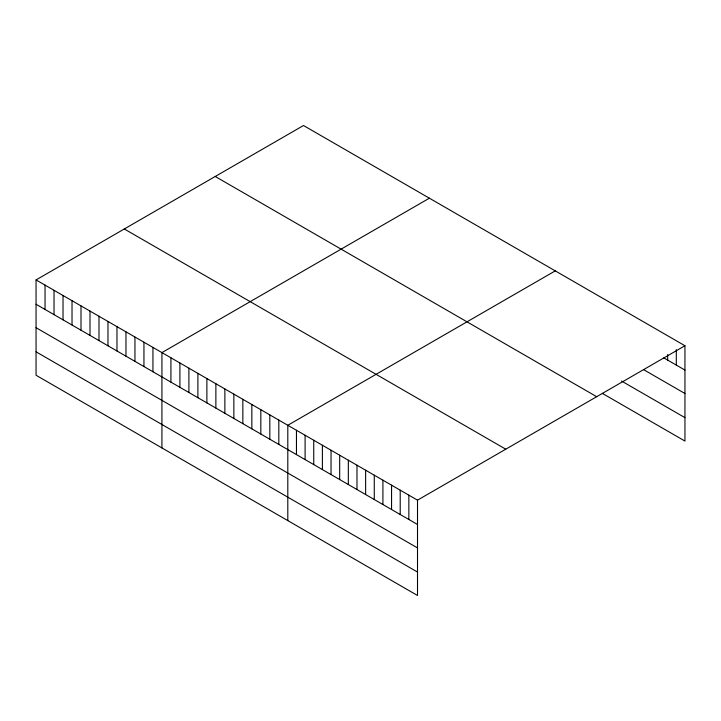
<?xml version="1.0" encoding="UTF-8"?>
<svg xmlns="http://www.w3.org/2000/svg" width="721" height="721" viewBox="0 0 721 721"><rect width="100%" height="100%" fill="white"/><g stroke="black" fill="none" stroke-linecap="round" stroke-linejoin="round"><path stroke-width="1.08" d="M36.05 279.928L417.504 500.158L417.504 595.483L36.05 375.253L36.05 279.928L303.496 125.517L684.95 345.747L684.95 441.072L602.332 393.369M429.374 198.194L161.928 352.605L161.928 447.93M555.26 270.871L287.805 425.282L287.805 520.598M417.504 500.158L684.95 345.747M663.816 357.877L684.95 370.08M643.637 369.657L684.95 393.513M621.547 381.039L684.95 417.648M215.237 176.474L596.691 396.703M124.309 228.972L505.763 449.201M36.05 304.262L417.504 524.491M36.05 327.695L417.504 547.915M36.05 351.821L417.504 572.05M676.307 349.604L676.307 365.096M667.655 354.57L667.655 360.103M408.852 495.165L408.852 519.499M400.209 490.172L400.209 514.515M391.566 485.188L391.566 509.522M382.914 480.195L382.914 504.529M374.271 475.202L374.271 499.536M365.628 470.209L365.628 494.543M356.976 465.216L356.976 489.55M348.333 460.223L348.333 484.557M339.681 455.23L339.681 479.564M331.038 450.237L331.038 474.571M322.395 445.245L322.395 469.587M313.743 440.261L313.743 464.594M305.1 435.268L305.1 459.601M296.457 430.275L296.457 454.609M278.82 420.091L278.82 444.424M269.825 414.899L269.825 439.233M260.831 409.708L260.831 434.042M251.845 404.517L251.845 428.851M242.851 399.326L242.851 423.66M233.856 394.135L233.856 418.468M224.871 388.943L224.871 413.277M215.876 383.752L215.876 408.086M206.882 378.561L206.882 402.895M197.896 373.37L197.896 397.704M188.902 368.179L188.902 392.512M179.908 362.987L179.908 387.321M170.922 357.796L170.922 382.13M152.942 347.414L152.942 371.748M143.948 342.223L143.948 366.556M134.953 337.031L134.953 361.365M125.968 331.84L125.968 356.174M116.973 326.649L116.973 350.983M107.979 321.458L107.979 345.792M98.993 316.267L98.993 340.6M89.999 311.075L89.999 335.409M81.004 305.884L81.004 330.218M72.019 300.693L72.019 325.027M63.024 295.502L63.024 319.836M54.03 290.311L54.03 314.644M45.044 285.119L45.044 309.453"/></g></svg>
